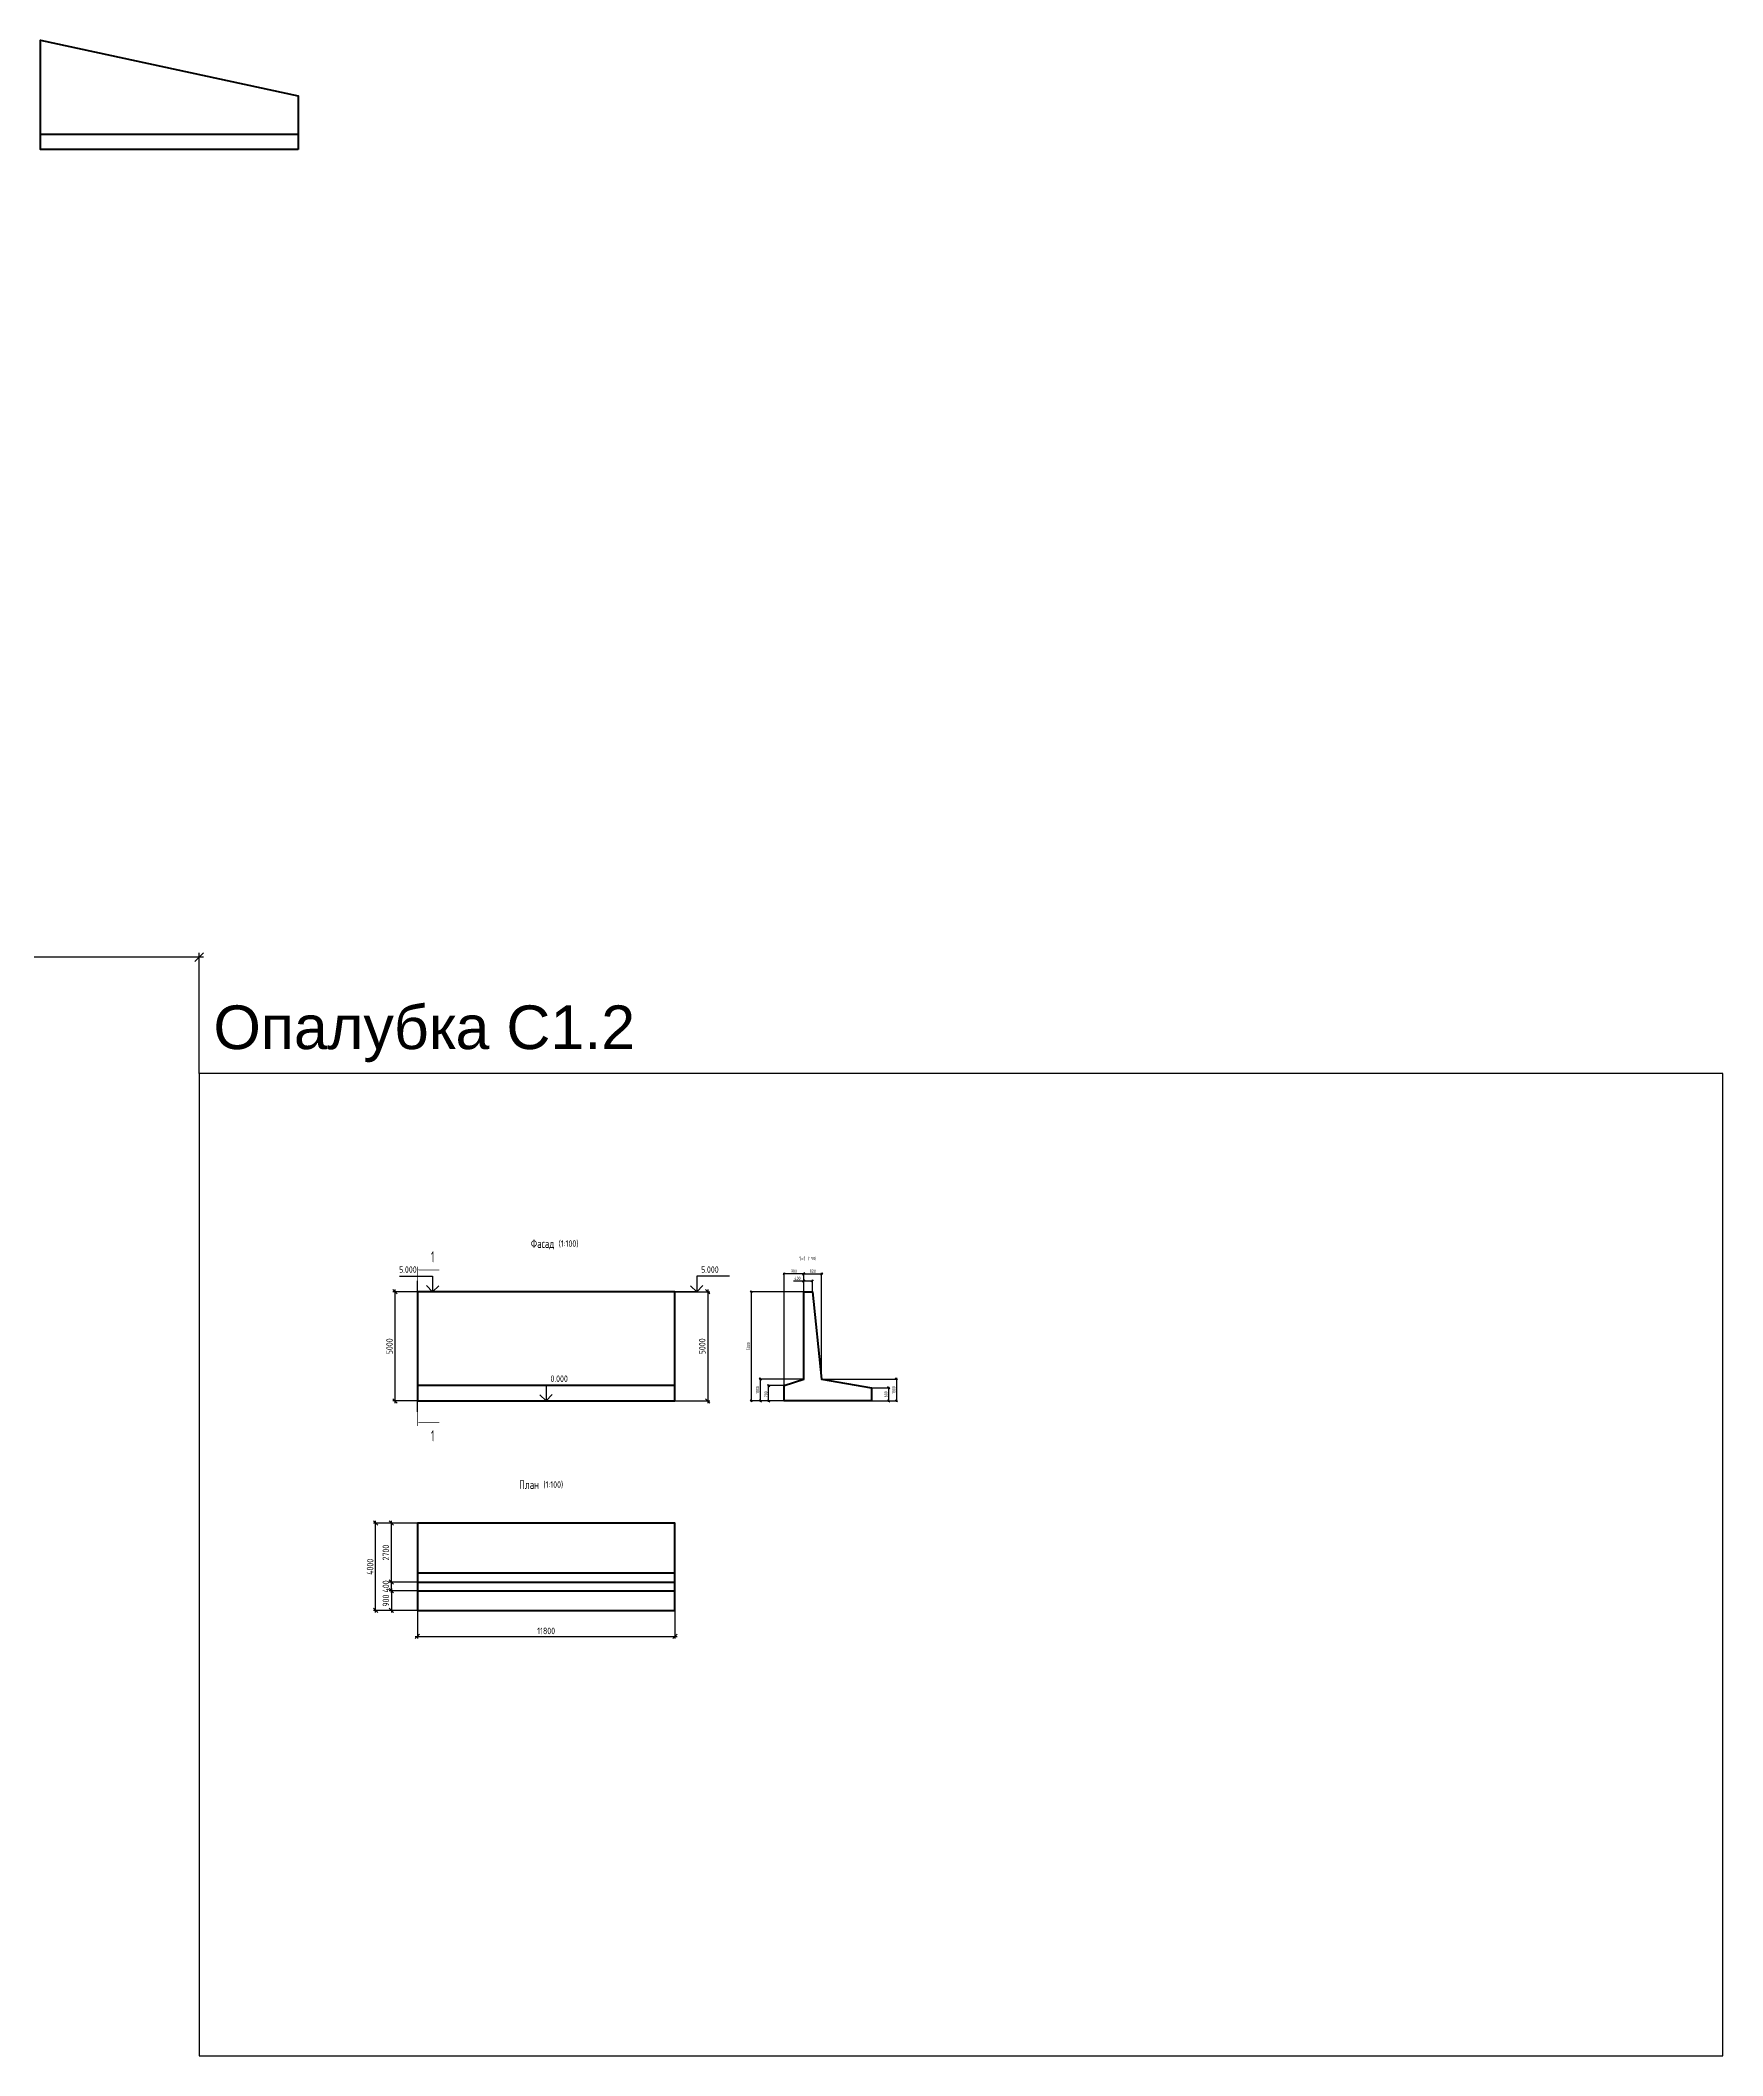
# Model space of a CAD drawing. Header units: millimetres. Extents: x -5073 to 1008956, y -2035460 to 62336.
# Drawn here: x 77526 to 154601, y -29999 to 62336 of the extents above; entities that cross this region are included whole.
import ezdxf
from ezdxf.enums import TextEntityAlignment as Align

# ---------------------------------------------------------------- set-up
doc = ezdxf.new("R2010")
doc.units = ezdxf.units.MM
doc.layers.add('Contur', color=40, linetype='Continuous', lineweight=40)
doc.layers.add('Notes', color=1, linetype='Continuous', plot=False)
for name, color, linetype in [('Size', 142, 'Continuous'), ('T_Text_B', 10, 'Continuous'), ('Text_B', 11, 'Continuous')]:
    doc.layers.add(name, color=color, linetype=linetype)
doc.styles.add('RS', font='romans.shx', dxfattribs={"width": 0.8})
doc.styles.add('RS 0.7', font='romans.shx', dxfattribs={"width": 0.7})
doc.styles.add('RS0.7', font='romans.shx', dxfattribs={"width": 0.7})
doc.styles.get("Standard").update_dxf_attribs({"font": 'arial.ttf'})
doc.dimstyles.new('LIN100$0', dxfattribs={"dimscale": 100, "dimtxt": 3, "dimasz": 2, "dimexe": 1, "dimexo": 0, "dimgap": 1, "dimtad": 1, "dimdec": 1, "dimrnd": 1, "dimzin": 9, "dimdsep": 46, "dimtxsty": 'RS 0.7', "dimblk1": 'OBLIQUE', "dimblk2": 'OBLIQUE', "dimsah": 1, "dimcen": 2, "dimdle": 1, "dimclrd": 256, "dimclre": 256, "dimclrt": 7, "dimazin": 2, "dimtfac": 0.7, "dimtdec": 1, "dimtmove": 0, "dimatfit": 1, "dimldrblk": 'DOTSMALL', "dimfxl": 1, "dimtfill": 1, "dimtolj": 1, "dimtzin": 12, "dimlwd": -1, "dimlwe": -1, "dimarcsym": 0})
doc.dimstyles.new('LIN200', dxfattribs={"dimscale": 200, "dimtxt": 3, "dimasz": 2, "dimexe": 1, "dimexo": 0, "dimgap": 1, "dimtad": 1, "dimdec": 1, "dimrnd": 1, "dimzin": 9, "dimdsep": 46, "dimtxsty": 'RS0.7', "dimblk1": 'OBLIQUE', "dimblk2": 'OBLIQUE', "dimsah": 1, "dimcen": 2, "dimdle": 1, "dimclrd": 256, "dimclre": 256, "dimclrt": 7, "dimazin": 2, "dimtfac": 2.5, "dimtdec": 1, "dimtmove": 0, "dimatfit": 3, "dimfxl": 1, "dimtolj": 1, "dimtzin": 12, "dimlwd": -1, "dimlwe": -1, "dimarcsym": 0})
doc.dimstyles.new('LIN50', dxfattribs={"dimscale": 50, "dimtxt": 3, "dimasz": 2, "dimexe": 1, "dimexo": 0, "dimgap": 1, "dimtad": 1, "dimdec": 1, "dimrnd": 1, "dimzin": 9, "dimdsep": 46, "dimtxsty": 'RS0.7', "dimblk1": 'OBLIQUE', "dimblk2": 'OBLIQUE', "dimsah": 1, "dimcen": 2, "dimdle": 1, "dimclrd": 256, "dimclre": 256, "dimclrt": 7, "dimazin": 2, "dimtfac": 2.5, "dimtdec": 1, "dimtmove": 0, "dimatfit": 3, "dimfxl": 1, "dimtolj": 1, "dimtzin": 12, "dimlwd": -1, "dimlwe": -1, "dimarcsym": 0})

# ---------------------------------------------------------------- blocks, each defined once
blk = doc.blocks.new('_Oblique')
at = {"color": 0, "lineweight": -2}
blk.add_line((-0.5, -0.5), (0.5, 0.5), dxfattribs=at)
blk = doc.blocks.new('*D82')
at = {"layer": 'Defpoints', "color": 0, "transparency": 16777216}
for p in [(-199, 20328), (-199, 15000), (84801, 15000)]:
    blk.add_point(p, dxfattribs=at)
at = {"layer": 'Size', "color": 1, "transparency": 16777216}
for p, q in [((85001, 20328), (-399, 20328)), ((-199, 15000), (-199, 20528)), ((84801, 15000), (84801, 20528))]:
    blk.add_line(p, q, dxfattribs=at)
at = {"layer": 'Size', "color": 1, "transparency": 16777216, "xscale": 400, "yscale": 400, "zscale": 400, "rotation": 180}
blk.add_blockref('_Oblique', (-199, 20328), dxfattribs=at)
at = {"layer": 'Size', "color": 1, "transparency": 16777216, "xscale": 400, "yscale": 400, "zscale": 400}
blk.add_blockref('_Oblique', (84801, 20328), dxfattribs=at)
at = {"layer": 'Size', "color": 7, "transparency": 16777216, "insert": (42301, 20828), "char_height": 600, "attachment_point": 5, "style": 'RS0.7'}
blk.add_mtext('\\A1;85000', dxfattribs=at)
blk = doc.blocks.new('*U54')
at = {"lineweight": 25}
for p, q in [((0, 0), (-10, 0)), ((0, 7.15), (0, 0)), ((15, 7.15), (0, 7.15)), ((0, 0), (5, 0))]:
    blk.add_line(p, q, dxfattribs=at)
blk.add_lwpolyline([(-2.89, 2.77), (0, 0), (2.77, 2.89)], dxfattribs=at)
at = {"color": 7, "style": 'RS 0.7', "width": 0.7}
blk.add_attdef('+ОТМЕТКА', (1.97, 8.66), '', height=3, dxfattribs=at)
at = {"color": 7, "style": 'RS 0.7', "width": 0.7, "flags": 8}
blk.add_attdef('ПРИМЕЧАНИЕ', text='', height=3, dxfattribs=at).set_placement((1.97, 6.47), align=Align.TOP_LEFT)
blk = doc.blocks.new('*U53')
at = {"lineweight": 25}
for p, q in [((-15, 7.15), (0, 7.15)), ((0, 0), (-5, 0)), ((0, 7.15), (0, 0)), ((0, 0), (5, 0))]:
    blk.add_line(p, q, dxfattribs=at)
blk.add_lwpolyline([(2.89, 2.77), (0, 0), (-2.77, 2.89)], dxfattribs=at)
at = {"color": 7, "style": 'RS 0.7', "width": 0.7}
blk.add_attdef('+ОТМЕТКА', (-28.37, 8.66), '', height=3, dxfattribs=at)
at = {"color": 7, "style": 'RS 0.7', "width": 0.7, "flags": 8}
blk.add_attdef('ПРИМЕЧАНИЕ', text='', height=3, dxfattribs=at).set_placement((-1.97, 6.47), align=Align.TOP_LEFT)
blk = doc.blocks.new('*D84')
at = {"layer": 'Defpoints', "color": 0, "transparency": 16777216}
for p in [(94801, -9600), (106601, -9600), (106601, -10789)]:
    blk.add_point(p, dxfattribs=at)
at = {"layer": 'Size', "transparency": 16777216}
for p, q in [((94801, -9600), (94801, -10889)), ((106601, -9600), (106601, -10889)), ((94701, -10789), (106701, -10789))]:
    blk.add_line(p, q, dxfattribs=at)
at = {"layer": 'Size', "transparency": 16777216, "xscale": 200, "yscale": 200, "zscale": 200, "rotation": 180}
blk.add_blockref('_Oblique', (94801, -10789), dxfattribs=at)
at = {"layer": 'Size', "transparency": 16777216, "xscale": 200, "yscale": 200, "zscale": 200}
blk.add_blockref('_Oblique', (106601, -10789), dxfattribs=at)
at = {"layer": 'Size', "color": 7, "transparency": 16777216, "insert": (100701, -10539), "char_height": 300, "attachment_point": 5, "style": 'RS 0.7', "bg_fill": 3, "box_fill_scale": 1.1, "bg_fill_color": 256, "bg_fill_true_color": 13158600, "bg_fill_transparency": 0}
blk.add_mtext('\\A1;11800', dxfattribs=at)
blk = doc.blocks.new('_DotSmall')
at = {"color": 0, "const_width": 0.5}
blk.add_lwpolyline([(-0.0625, 0, 1), (0.0625, 0, 1)], format="xyb", close=True, dxfattribs=at)
blk = doc.blocks.new('*D85')
at = {"layer": 'Defpoints', "color": 0, "transparency": 16777216}
for p in [(94801, 5000), (93772, 0), (94801, 0)]:
    blk.add_point(p, dxfattribs=at)
at = {"layer": 'Size', "transparency": 16777216}
for p, q in [((94801, 5000), (93672, 5000)), ((93772, 5100), (93772, -100)), ((94801, 0), (93672, 0))]:
    blk.add_line(p, q, dxfattribs=at)
at = {"layer": 'Size', "transparency": 16777216, "xscale": 200, "yscale": 200, "zscale": 200}
for p, rotation in [((93772, 5000), 90), ((93772, 0), 270)]:
    blk.add_blockref('_Oblique', p, dxfattribs=dict(at, rotation=rotation))
at = {"layer": 'Size', "color": 7, "transparency": 16777216, "insert": (93522, 2500), "char_height": 300, "attachment_point": 5, "rotation": 90, "style": 'RS 0.7', "bg_fill": 3, "box_fill_scale": 1.1, "bg_fill_color": 256, "bg_fill_true_color": 13158600, "bg_fill_transparency": 0}
blk.add_mtext('\\A1;5000', dxfattribs=at)
blk = doc.blocks.new('*D98')
at = {"layer": 'Defpoints', "color": 0, "transparency": 16777216}
for p in [(106601, 5000), (106601, 0), (108101, 0)]:
    blk.add_point(p, dxfattribs=at)
at = {"layer": 'Size', "transparency": 16777216}
for p, q in [((106601, 5000), (108201, 5000)), ((108101, 5100), (108101, -100)), ((106601, 0), (108201, 0))]:
    blk.add_line(p, q, dxfattribs=at)
at = {"layer": 'Size', "transparency": 16777216, "xscale": 200, "yscale": 200, "zscale": 200}
for p, rotation in [((108101, 5000), 90), ((108101, 0), 270)]:
    blk.add_blockref('_Oblique', p, dxfattribs=dict(at, rotation=rotation))
at = {"layer": 'Size', "color": 7, "transparency": 16777216, "insert": (107851, 2500), "char_height": 300, "attachment_point": 5, "rotation": 90, "style": 'RS 0.7', "bg_fill": 3, "box_fill_scale": 1.1, "bg_fill_color": 256, "bg_fill_true_color": 13158600, "bg_fill_transparency": 0}
blk.add_mtext('\\A1;5000', dxfattribs=at)
blk = doc.blocks.new('*D86')
at = {"layer": 'Defpoints', "color": 0, "transparency": 16777216}
for p in [(92884, -5600), (94801, -5600), (94801, -9600)]:
    blk.add_point(p, dxfattribs=at)
at = {"layer": 'Size', "transparency": 16777216}
for p, q in [((92884, -9700), (92884, -5500)), ((94801, -5600), (92784, -5600)), ((94801, -9600), (92784, -9600))]:
    blk.add_line(p, q, dxfattribs=at)
at = {"layer": 'Size', "transparency": 16777216, "xscale": 200, "yscale": 200, "zscale": 200}
for p, rotation in [((92884, -5600), 90), ((92884, -9600), 270)]:
    blk.add_blockref('_Oblique', p, dxfattribs=dict(at, rotation=rotation))
at = {"layer": 'Size', "color": 7, "transparency": 16777216, "insert": (92634, -7600), "char_height": 300, "attachment_point": 5, "rotation": 90, "style": 'RS 0.7', "bg_fill": 3, "box_fill_scale": 1.1, "bg_fill_color": 256, "bg_fill_true_color": 13158600, "bg_fill_transparency": 0}
blk.add_mtext('\\A1;4000', dxfattribs=at)
blk = doc.blocks.new('*D87')
at = {"layer": 'Defpoints', "color": 0, "transparency": 16777216}
for p in [(94801, -8300), (94801, -8700)]:
    blk.add_point(p, dxfattribs=at)
at = {"layer": 'Size', "transparency": 16777216}
for p, q in [((94801, -8300), (93508, -8300)), ((93608, -8800), (93608, -8200)), ((94801, -8700), (93508, -8700))]:
    blk.add_line(p, q, dxfattribs=at)
at = {"layer": 'Size', "transparency": 16777216, "xscale": 200, "yscale": 200, "zscale": 200}
for p, rotation in [((93608, -8300), 90), ((93608, -8700), 270)]:
    blk.add_blockref('_Oblique', p, dxfattribs=dict(at, rotation=rotation))
at = {"layer": 'Size', "color": 7, "transparency": 16777216, "insert": (93358, -8500), "char_height": 300, "attachment_point": 5, "rotation": 90, "style": 'RS 0.7', "bg_fill": 3, "box_fill_scale": 1.1, "bg_fill_color": 256, "bg_fill_true_color": 13158600, "bg_fill_transparency": 0}
blk.add_mtext('\\A1;400', dxfattribs=at)
at = {"layer": 'Defpoints', "color": 0, "transparency": 16777216}
blk.add_point((93608, -8300), dxfattribs=at)
blk = doc.blocks.new('*D88')
at = {"layer": 'Defpoints', "color": 0, "transparency": 16777216}
for p in [(94801, -8700), (94801, -9600)]:
    blk.add_point(p, dxfattribs=at)
at = {"layer": 'Size', "transparency": 16777216}
for p, q in [((94801, -8700), (93508, -8700)), ((93608, -8600), (93608, -9700)), ((94801, -9600), (93508, -9600))]:
    blk.add_line(p, q, dxfattribs=at)
at = {"layer": 'Size', "transparency": 16777216, "xscale": 200, "yscale": 200, "zscale": 200}
for p, rotation in [((93608, -8700), 90), ((93608, -9600), 270)]:
    blk.add_blockref('_Oblique', p, dxfattribs=dict(at, rotation=rotation))
at = {"layer": 'Size', "color": 7, "transparency": 16777216, "insert": (93358, -9150), "char_height": 300, "attachment_point": 5, "rotation": 90, "style": 'RS 0.7', "bg_fill": 3, "box_fill_scale": 1.1, "bg_fill_color": 256, "bg_fill_true_color": 13158600, "bg_fill_transparency": 0}
blk.add_mtext('\\A1;900', dxfattribs=at)
at = {"layer": 'Defpoints', "color": 0, "transparency": 16777216}
blk.add_point((93608, -9600), dxfattribs=at)
blk = doc.blocks.new('*D89')
at = {"layer": 'Defpoints', "color": 0, "transparency": 16777216}
for p in [(93608, -5600), (94801, -5600), (94801, -8300)]:
    blk.add_point(p, dxfattribs=at)
at = {"layer": 'Size', "transparency": 16777216}
for p, q in [((93608, -8400), (93608, -5500)), ((94801, -5600), (93508, -5600)), ((94801, -8300), (93508, -8300))]:
    blk.add_line(p, q, dxfattribs=at)
at = {"layer": 'Size', "transparency": 16777216, "xscale": 200, "yscale": 200, "zscale": 200}
for p, rotation in [((93608, -5600), 90), ((93608, -8300), 270)]:
    blk.add_blockref('_Oblique', p, dxfattribs=dict(at, rotation=rotation))
at = {"layer": 'Size', "color": 7, "transparency": 16777216, "insert": (93358, -6950), "char_height": 300, "attachment_point": 5, "rotation": 90, "style": 'RS 0.7', "bg_fill": 3, "box_fill_scale": 1.1, "bg_fill_color": 256, "bg_fill_true_color": 13158600, "bg_fill_transparency": 0}
blk.add_mtext('\\A1;2700', dxfattribs=at)
blk = doc.blocks.new('_Сечение')
at = {"style": 'RS0.7', "width": 0.7}
for tag, p in [('4_COM', (0, -9)), ('3_COM', (0, -4))]:
    blk.add_attdef(tag, text='', height=3, dxfattribs=at).set_placement(p, align=Align.TOP_CENTER)
at = {"layer": 'T_Text_B', "style": 'RS0.7', "width": 0.7}
blk.add_attdef('1_NUM', text='', height=4, dxfattribs=at).set_placement((0, 0), align=Align.MIDDLE_RIGHT)
at = {"layer": 'Text_B', "style": 'RS0.7', "width": 0.7}
blk.add_attdef('2_SCA', text='', height=3, dxfattribs=at).set_placement((2, 0), align=Align.MIDDLE_LEFT)
blk = doc.blocks.new('*D90')
at = {"layer": 'Defpoints', "color": 0, "transparency": 16777216}
for p in [(112501, 5000), (112901, 5493), (112901, 5000)]:
    blk.add_point(p, dxfattribs=at)
at = {"layer": 'Size', "transparency": 16777216}
for p, q in [((112501, 5000), (112501, 5543)), ((112901, 5000), (112901, 5543)), ((112501, 5493), (112031, 5493)), ((112901, 5493), (112451, 5493))]:
    blk.add_line(p, q, dxfattribs=at)
at = {"layer": 'Size', "transparency": 16777216, "xscale": 100, "yscale": 100, "zscale": 100, "rotation": 180}
blk.add_blockref('_Oblique', (112501, 5493), dxfattribs=at)
at = {"layer": 'Size', "transparency": 16777216, "xscale": 100, "yscale": 100, "zscale": 100}
blk.add_blockref('_Oblique', (112901, 5493), dxfattribs=at)
at = {"layer": 'Size', "color": 7, "transparency": 16777216, "insert": (112216, 5618), "char_height": 150, "attachment_point": 5, "style": 'RS0.7'}
blk.add_mtext('\\A1;400', dxfattribs=at)
blk = doc.blocks.new('*D91')
at = {"layer": 'Defpoints', "color": 0, "transparency": 16777216}
for p in [(113321, 5821), (112501, 5000), (113321, 1000)]:
    blk.add_point(p, dxfattribs=at)
at = {"layer": 'Size', "transparency": 16777216}
for p, q in [((112451, 5821), (113371, 5821)), ((112501, 5000), (112501, 5871)), ((113321, 1000), (113321, 5871))]:
    blk.add_line(p, q, dxfattribs=at)
at = {"layer": 'Size', "transparency": 16777216, "xscale": 100, "yscale": 100, "zscale": 100, "rotation": 180}
blk.add_blockref('_Oblique', (112501, 5821), dxfattribs=at)
at = {"layer": 'Size', "transparency": 16777216, "xscale": 100, "yscale": 100, "zscale": 100}
blk.add_blockref('_Oblique', (113321, 5821), dxfattribs=at)
at = {"layer": 'Size', "color": 7, "transparency": 16777216, "insert": (112911, 5946), "char_height": 150, "attachment_point": 5, "style": 'RS0.7'}
blk.add_mtext('\\A1;820', dxfattribs=at)
blk = doc.blocks.new('*D92')
at = {"layer": 'Defpoints', "color": 0, "transparency": 16777216}
for p in [(111601, 5821), (112501, 5000), (111601, 700)]:
    blk.add_point(p, dxfattribs=at)
at = {"layer": 'Size', "transparency": 16777216}
for p, q in [((112551, 5821), (111551, 5821)), ((111601, 700), (111601, 5871)), ((112501, 5000), (112501, 5871))]:
    blk.add_line(p, q, dxfattribs=at)
at = {"layer": 'Size', "transparency": 16777216, "xscale": 100, "yscale": 100, "zscale": 100, "rotation": 180}
blk.add_blockref('_Oblique', (111601, 5821), dxfattribs=at)
at = {"layer": 'Size', "transparency": 16777216, "xscale": 100, "yscale": 100, "zscale": 100}
blk.add_blockref('_Oblique', (112501, 5821), dxfattribs=at)
at = {"layer": 'Size', "color": 7, "transparency": 16777216, "insert": (112051, 5946), "char_height": 150, "attachment_point": 5, "style": 'RS0.7'}
blk.add_mtext('\\A1;900', dxfattribs=at)
blk = doc.blocks.new('*D93')
at = {"layer": 'Defpoints', "color": 0, "transparency": 16777216}
for p in [(112501, 5000), (110093, 0), (111601, 0)]:
    blk.add_point(p, dxfattribs=at)
at = {"layer": 'Size', "transparency": 16777216}
for p, q in [((112501, 5000), (110043, 5000)), ((110093, 5050), (110093, -50)), ((111601, 0), (110043, 0))]:
    blk.add_line(p, q, dxfattribs=at)
at = {"layer": 'Size', "transparency": 16777216, "xscale": 100, "yscale": 100, "zscale": 100}
for p, rotation in [((110093, 5000), 90), ((110093, 0), 270)]:
    blk.add_blockref('_Oblique', p, dxfattribs=dict(at, rotation=rotation))
at = {"layer": 'Size', "color": 7, "transparency": 16777216, "insert": (109968, 2500), "char_height": 150, "attachment_point": 5, "rotation": 90, "style": 'RS0.7'}
blk.add_mtext('\\A1;5000', dxfattribs=at)
blk = doc.blocks.new('*D94')
at = {"layer": 'Defpoints', "color": 0, "transparency": 16777216}
for p in [(110891, 700), (111601, 700), (111601, 0)]:
    blk.add_point(p, dxfattribs=at)
at = {"layer": 'Size', "transparency": 16777216}
for p, q in [((111601, 700), (110841, 700)), ((111601, 0), (110841, 0)), ((110891, -50), (110891, 750))]:
    blk.add_line(p, q, dxfattribs=at)
at = {"layer": 'Size', "transparency": 16777216, "xscale": 100, "yscale": 100, "zscale": 100}
for p, rotation in [((110891, 700), 90), ((110891, 0), 270)]:
    blk.add_blockref('_Oblique', p, dxfattribs=dict(at, rotation=rotation))
at = {"layer": 'Size', "color": 7, "transparency": 16777216, "insert": (110766, 300), "char_height": 150, "attachment_point": 5, "rotation": 90, "style": 'RS0.7'}
blk.add_mtext('\\A1;700', dxfattribs=at)
blk = doc.blocks.new('*D95')
at = {"layer": 'Defpoints', "color": 0, "transparency": 16777216}
for p in [(112501, 1000), (110510, 0), (111601, 0)]:
    blk.add_point(p, dxfattribs=at)
at = {"layer": 'Size', "transparency": 16777216}
for p, q in [((112501, 1000), (110460, 1000)), ((110510, 1050), (110510, -50)), ((111601, 0), (110460, 0))]:
    blk.add_line(p, q, dxfattribs=at)
at = {"layer": 'Size', "transparency": 16777216, "xscale": 100, "yscale": 100, "zscale": 100}
for p, rotation in [((110510, 1000), 90), ((110510, 0), 270)]:
    blk.add_blockref('_Oblique', p, dxfattribs=dict(at, rotation=rotation))
at = {"layer": 'Size', "color": 7, "transparency": 16777216, "insert": (110385, 500), "char_height": 150, "attachment_point": 5, "rotation": 90, "style": 'RS0.7'}
blk.add_mtext('\\A1;1000', dxfattribs=at)
blk = doc.blocks.new('*D96')
at = {"layer": 'Defpoints', "color": 0, "transparency": 16777216}
for p in [(113321, 1000), (115601, 0), (116751, 0)]:
    blk.add_point(p, dxfattribs=at)
at = {"layer": 'Size', "transparency": 16777216}
for p, q in [((113321, 1000), (116801, 1000)), ((116751, 1050), (116751, -50)), ((115601, 0), (116801, 0))]:
    blk.add_line(p, q, dxfattribs=at)
at = {"layer": 'Size', "transparency": 16777216, "xscale": 100, "yscale": 100, "zscale": 100}
for p, rotation in [((116751, 1000), 90), ((116751, 0), 270)]:
    blk.add_blockref('_Oblique', p, dxfattribs=dict(at, rotation=rotation))
at = {"layer": 'Size', "color": 7, "transparency": 16777216, "insert": (116626, 500), "char_height": 150, "attachment_point": 5, "rotation": 90, "style": 'RS0.7'}
blk.add_mtext('\\A1;1000', dxfattribs=at)
blk = doc.blocks.new('*D97')
at = {"layer": 'Defpoints', "color": 0, "transparency": 16777216}
for p in [(115601, 600), (115601, 0), (116388, 0)]:
    blk.add_point(p, dxfattribs=at)
at = {"layer": 'Size', "transparency": 16777216}
for p, q in [((115601, 600), (116438, 600)), ((115601, 0), (116438, 0)), ((116388, 650), (116388, -50))]:
    blk.add_line(p, q, dxfattribs=at)
at = {"layer": 'Size', "transparency": 16777216, "xscale": 100, "yscale": 100, "zscale": 100}
for p, rotation in [((116388, 600), 90), ((116388, 0), 270)]:
    blk.add_blockref('_Oblique', p, dxfattribs=dict(at, rotation=rotation))
at = {"layer": 'Size', "color": 7, "transparency": 16777216, "insert": (116263, 300), "char_height": 150, "attachment_point": 5, "rotation": 90, "style": 'RS0.7'}
blk.add_mtext('\\A1;600', dxfattribs=at)
blk = doc.blocks.new('*U99')
at = {"color": 10}
for points in [[(0, 10, 0, 1.3, 0), (-4, 10, 0.3, 0.3, 0), (-10, 10, 0.3, 0.3, 0)], [(0, -60, 0, 1.3, 0), (-4, -60, 0.3, 0.3, 0), (-10, -60, 0.3, 0.3, 0)]]:
    blk.add_lwpolyline(points, format="xyseb", dxfattribs=at)
at = {"color": 10, "const_width": 0.4}
for points in [[(0, 11.5), (0, 10)], [(0, 10), (0, 5)], [(0, -60), (0, -55)], [(0, -61.5), (0, -60)]]:
    blk.add_lwpolyline(points, dxfattribs=at)
at = {"layer": 'Notes', "color": 250, "ltscale": 0.5}
blk.add_line((0, 5), (0, -55), dxfattribs=at)
at = {"color": 10, "style": 'RS', "width": 0.6, "flags": 8}
for tag, p in [('СЕЧ1', (-7, 16)), ('СЕЧ2', (-7, -66))]:
    blk.add_attdef(tag, text='', height=5, rotation=180, dxfattribs=at).set_placement(p, align=Align.MIDDLE_CENTER)
blk = doc.blocks.new('*D139')
at = {"layer": 'Defpoints', "color": 0, "transparency": 16777216}
for p in [(-199, 20328), (-199, 15000), (84801, 15000)]:
    blk.add_point(p, dxfattribs=at)
at = {"layer": 'Size', "color": 1, "transparency": 16777216}
for p, q in [((85001, 20328), (-399, 20328)), ((-199, 15000), (-199, 20528)), ((84801, 15000), (84801, 20528))]:
    blk.add_line(p, q, dxfattribs=at)
at = {"layer": 'Size', "color": 1, "transparency": 16777216, "xscale": 400, "yscale": 400, "zscale": 400, "rotation": 180}
blk.add_blockref('_Oblique', (-199, 20328), dxfattribs=at)
at = {"layer": 'Size', "color": 1, "transparency": 16777216, "xscale": 400, "yscale": 400, "zscale": 400}
blk.add_blockref('_Oblique', (84801, 20328), dxfattribs=at)
at = {"layer": 'Size', "color": 7, "transparency": 16777216, "insert": (42301, 19799), "char_height": 600, "attachment_point": 5, "style": 'RS0.7'}
blk.add_mtext('\\A1;Line_distance', dxfattribs=at)

msp = doc.modelspace()

# ---------------------------------------------------------------- linework, layer by layer
at = {"layer": 'Contur'}
msp.add_line((94800.84, -8700.13), (106600.84, -8700.13), dxfattribs=at)
for points in [[(77535.78, 57935.72), (77535.78, 62335.72), (89335.78, 59785.72), (89335.78, 57935.72)], [(106600.84, 600.23), (106600.84, 5000.23), (94800.84, 5000.23), (94800.84, 600.23)], [(112500.84, 1000.23), (112500.84, 5000.23), (112500.84, 5000.23), (112500.84, 5000.23), (112900.84, 5000.23), (113320.66, 1000.23), (115600.84, 600.23), (115600.84, 0.23), (111600.84, 0.23), (111600.84, 700.23), (112500.84, 1000.23), (112500.84, 1000.23)]]:
    msp.add_lwpolyline(points, dxfattribs=at)
for points in [[(89335.78, 57335.72), (77535.78, 57335.72), (77535.78, 58035.72), (89335.78, 58035.72)], [(94800.84, 0.23), (106600.84, 0.23), (106600.84, 700.23), (94800.84, 700.23)]]:
    msp.add_lwpolyline(points, close=True, dxfattribs=at)

# ---------------------------------------------------------------- block references
ref = msp.add_blockref('_Сечение', (101075.15, 7206.45), dxfattribs=dict(xscale=100, yscale=100, zscale=100))
ref.add_attrib('1_NUM', 'Фасад', dxfattribs={"layer": 'Text_B', "height": 400, "style": 'RS0.7', "width": 0.7}).set_placement((101075.15, 7206.45), align=Align.MIDDLE_RIGHT)
ref.add_attrib('2_SCA', '(1:100)', dxfattribs={"layer": 'Text_B', "height": 300, "style": 'RS0.7', "width": 0.7}).set_placement((101275.15, 7206.45), align=Align.MIDDLE_LEFT)
ref = msp.add_blockref('_Сечение', (112582.95, 6523.08), dxfattribs=dict(xscale=50, yscale=50, zscale=50))
ref.add_attrib('1_NUM', '1-1', dxfattribs={"layer": 'Text_B', "height": 200, "style": 'RS0.7', "width": 0.7}).set_placement((112582.95, 6523.08), align=Align.MIDDLE_RIGHT)
ref.add_attrib('2_SCA', '(1:50)', dxfattribs={"layer": 'Text_B', "height": 150, "style": 'RS0.7', "width": 0.7}).set_placement((112682.95, 6523.08), align=Align.MIDDLE_LEFT)
ref = msp.add_blockref('_Сечение', (100374.31, -3835.8), dxfattribs=dict(xscale=100, yscale=100, zscale=100))
ref.add_attrib('1_NUM', 'План', dxfattribs={"layer": 'Text_B', "height": 400, "style": 'RS0.7', "width": 0.7}).set_placement((100374.31, -3835.8), align=Align.MIDDLE_RIGHT)
ref.add_attrib('2_SCA', '(1:100)', dxfattribs={"layer": 'Text_B', "height": 300, "style": 'RS0.7', "width": 0.7}).set_placement((100574.31, -3835.8), align=Align.MIDDLE_LEFT)
at = {"layer": 'Size'}
ref = msp.add_blockref('*U53', (95488.28, 5000.23), dxfattribs=dict(at, xscale=100, yscale=100, zscale=100))
ref.add_attrib('+ОТМЕТКА', '5.000', (93961.7, 5866.2), dxfattribs={"layer": '0', "color": 7, "height": 300, "style": 'RS 0.7', "width": 0.7})
at = {"layer": 'Size', "xscale": 100, "yscale": 100, "zscale": 100}
for p, values in [((107600.84, 5000.23), {'+ОТМЕТКА': '5.000'}), ((100700.84, 0.23), {'+ОТМЕТКА': '0.000'})]:
    msp.add_blockref('*U54', p, dxfattribs=at).add_auto_attribs(values)

# ---------------------------------------------------------------- texts
at = {"layer": 'Notes', "insert": (85458.01, 18118.1), "char_height": 2000, "attachment_point": 1}
msp.add_mtext_dynamic_manual_height_columns('Опалубка C1.2', width=100955.1392, gutter_width=12.5, heights=[0], dxfattribs=at)

# ---------------------------------------------------------------- dimensions: what is measured, and where the dimension line sits
at = {"layer": 'Size', "color": 1}
dim = msp.add_linear_dim(base=(-199, 20327.75), p1=(84800.58, 15000.23), p2=(-199, 15000.23), dimstyle='LIN200', override={"dimclrd": 1, "dimclre": 1}, dxfattribs=at)
dim.commit()
dim.dimension.update_dxf_attribs({"geometry": '*D82', "text_midpoint": (42300.79, 20827.75)})
dim = msp.add_linear_dim(base=(-199, 20327.75), p1=(84800.58, 15000.23), p2=(-199, 15000.23), text='Line_distance', dimstyle='LIN200', override={"dimtad": 4, "dimclrd": 1, "dimclre": 1}, dxfattribs=at)
dim.commit()
dim.dimension.update_dxf_attribs({"geometry": '*D139', "text_midpoint": (42300.79, 19799.18)})
at = {"layer": 'Size'}
for base, p1, p2, dimstyle, picture, middle in [((111600.84, 5821.41), (112500.84, 5000.23), (111600.84, 700.23), 'LIN50', '*D92', (112050.84, 5946.41)), ((113320.66, 5821.41), (112500.84, 5000.23), (113320.66, 1000.23), 'LIN50', '*D91', (112910.75, 5946.41)), ((106600.84, -10789), (94800.84, -9599.77), (106600.84, -9599.77), 'LIN100$0', '*D84', (100700.84, -10539))]:
    dim = msp.add_linear_dim(base=base, p1=p1, p2=p2, dimstyle=dimstyle, dxfattribs=at)
    dim.commit()
    dim.dimension.update_dxf_attribs({"geometry": picture, "text_midpoint": middle})
dim = msp.add_linear_dim(base=(112900.84, 5492.58), p1=(112500.84, 5000.23), p2=(112900.84, 5000.23), dimstyle='LIN50', dxfattribs=at)
dim.commit()
dim.dimension.update_dxf_attribs({"geometry": '*D90', "text_midpoint": (112215.84, 5492.58), "dimtype": 160})
for base, p1, p2, picture, middle in [((110092.81, 0.23), (112500.84, 5000.23), (111600.84, 0.23), '*D93', (109967.81, 2500.23)), ((110510.31, 0.23), (112500.84, 1000.23), (111600.84, 0.23), '*D95', (110385.31, 500.23)), ((116750.75, 0.23), (113320.66, 1000.23), (115600.84, 0.23), '*D96', (116625.75, 500.23))]:
    dim = msp.add_linear_dim(base=base, p1=p1, p2=p2, angle=90, dimstyle='LIN50', dxfattribs=at)
    dim.commit()
    dim.dimension.update_dxf_attribs({"geometry": picture, "text_midpoint": middle})
for base, p1, p2, picture, middle in [((110890.69, 700.23), (111600.84, 0.23), (111600.84, 700.23), '*D94', (110890.69, 300.23)), ((116388.29, 0.23), (115600.84, 600.23), (115600.84, 0.23), '*D97', (116388.29, 300.23))]:
    dim = msp.add_linear_dim(base=base, p1=p1, p2=p2, angle=90, dimstyle='LIN50', dxfattribs=at)
    dim.commit()
    dim.dimension.update_dxf_attribs({"geometry": picture, "text_midpoint": middle, "dimtype": 160})

# ---------------------------------------------------------------- next in the draw order: linework, layer by layer
at = {"layer": 'Contur'}
msp.add_lwpolyline([(94800.84, -9599.77), (106600.84, -9599.77), (106600.84, -5599.77), (94800.84, -5599.77)], close=True, dxfattribs=at)

# ---------------------------------------------------------------- next in the draw order: dimensions: what is measured, and where the dimension line sits
at = {"layer": 'Size'}
for base, p1, p2, picture, middle in [((93771.52, 0.23), (94800.84, 5000.23), (94800.84, 0.23), '*D85', (93521.52, 2500.23)), ((108100.84, 0.23), (106600.84, 5000.23), (106600.84, 0.23), '*D98', (107850.84, 2500.23))]:
    dim = msp.add_linear_dim(base=base, p1=p1, p2=p2, angle=90, dimstyle='LIN100$0', dxfattribs=at)
    dim.commit()
    dim.dimension.update_dxf_attribs({"geometry": picture, "text_midpoint": middle})

# ---------------------------------------------------------------- next in the draw order: block references
at = {"layer": 'Size', "transparency": 33554687, "xscale": 100, "yscale": 100, "zscale": 100, "rotation": 180}
msp.add_blockref('*U99', (94800.84, 0.23), dxfattribs=at).add_auto_attribs({'СЕЧ1': '1', 'СЕЧ2': '1'})

# ---------------------------------------------------------------- next in the draw order: dimensions: what is measured, and where the dimension line sits
at = {"layer": 'Size'}
dim = msp.add_linear_dim(base=(92884.28, -5599.77), p1=(94800.84, -9599.77), p2=(94800.84, -5599.77), angle=90, dimstyle='LIN100$0', dxfattribs=at)
dim.commit()
dim.dimension.update_dxf_attribs({"geometry": '*D86', "text_midpoint": (92634.28, -7599.77)})

# ---------------------------------------------------------------- next in the draw order: linework, layer by layer
at = {"layer": 'Contur'}
for p, q in [((94800.84, -7879.95), (106600.84, -7879.95)), ((94800.84, -8299.77), (106600.84, -8299.77))]:
    msp.add_line(p, q, dxfattribs=at)

# ---------------------------------------------------------------- next in the draw order: dimensions: what is measured, and where the dimension line sits
at = {"layer": 'Size'}
dim = msp.add_linear_dim(base=(93607.68, -8299.77), p1=(94800.84, -8700.13), p2=(94800.84, -8299.77), angle=90, dimstyle='LIN100$0', dxfattribs=at)
dim.commit()
dim.dimension.update_dxf_attribs({"geometry": '*D87', "text_midpoint": (93607.68, -8499.95), "dimtype": 160})

# ---------------------------------------------------------------- next in the draw order: dimensions: what is measured, and where the dimension line sits
dim = msp.add_linear_dim(base=(93607.68, -9599.77), p1=(94800.84, -8700.13), p2=(94800.84, -9599.77), angle=90, dimstyle='LIN100$0', dxfattribs=at)
dim.commit()
dim.dimension.update_dxf_attribs({"geometry": '*D88', "text_midpoint": (93357.68, -9149.95)})

# ---------------------------------------------------------------- next in the draw order: dimensions: what is measured, and where the dimension line sits
dim = msp.add_linear_dim(base=(93607.68, -5599.77), p1=(94800.84, -8299.77), p2=(94800.84, -5599.77), angle=90, dimstyle='LIN100$0', dxfattribs=at)
dim.commit()
dim.dimension.update_dxf_attribs({"geometry": '*D89', "text_midpoint": (93357.68, -6949.77)})

# ---------------------------------------------------------------- next in the draw order: linework, layer by layer
at = {"layer": 'Size', "color": 1}
msp.add_lwpolyline([(84800.58, -29999.3), (154601.17, -29999.3), (154601.17, 15000.23), (84800.58, 15000.23)], close=True, dxfattribs=at)

doc.saveas('drawing.dxf')
